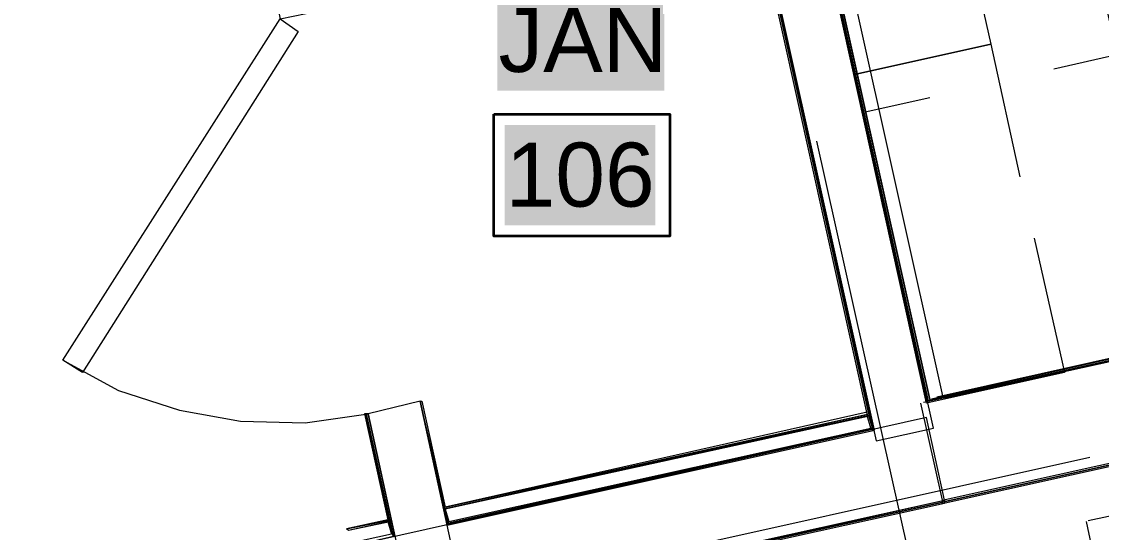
# Model space of a CAD drawing. Header units: millimetres. Extents: x 0.9 to 36.3, y 0.7 to 23.3.
# Drawn here: x 25.939 to 26.941, y 11.62 to 12.094 of the extents above; entities that cross this region are included whole.
import ezdxf

# ---------------------------------------------------------------- set-up
doc = ezdxf.new("R2010")
doc.units = ezdxf.units.MM
doc.layers.add('PDF_Geometry', color=7, linetype='Continuous', true_color=0x777777)
doc.layers.add('PDF_Solid Fills', color=7, linetype='Continuous', true_color=0xffffff)
doc.layers.add('PDF_Text', color=7, linetype='Continuous')
doc.styles.add('PDF Arial', font='arial.ttf')

msp = doc.modelspace()

# ---------------------------------------------------------------- linework, layer by layer
at = {"layer": 'PDF_Geometry', "lineweight": 18}
for points in [[(25.174, 13.4061), (25.1823, 13.3745), (25.469, 13.4378), (25.8606, 13.5244), (26.0589, 12.6378), (26.0173, 12.6295), (26.0289, 12.5812), (26.0689, 12.5895), (26.1789, 12.0962), (26.2273, 12.1062), (26.1173, 12.6012), (26.5139, 12.6895), (26.7322, 11.7045), (26.7856, 11.7162), (26.5606, 12.7245), (26.4023, 13.4345), (26.7639, 13.5145), (26.7489, 13.5844), (26.3873, 13.5028), (26.2039, 14.3344)], [(26.7761, 11.7405), (27.6112, 11.9255)], [(26.7935, 11.6493), (27.6285, 11.8343), (27.6085, 11.9243)], [(26.7939, 11.6495), (26.7739, 11.7395)]]:
    msp.add_lwpolyline(points, dxfattribs=at)
at = {"layer": 'PDF_Geometry', "lineweight": 9}
for points in [[(26.7789, 11.7395), (26.5156, 12.9311), (26.7806, 11.7412)], [(26.5156, 12.9311), (26.7789, 11.7429), (26.7789, 11.7412)], [(26.5389, 12.8378), (26.5173, 12.9311), (26.7822, 11.7429), (26.5673, 12.7045)], [(26.3356, 11.6262), (26.3089, 11.7412), (26.3339, 11.6262), (26.7306, 11.7145), (26.5956, 12.3228), (26.5139, 12.6878)], [(26.5856, 12.6828), (26.7939, 11.7462)], [(26.7822, 11.7429), (26.6406, 12.3762), (26.7039, 12.3895)], [(26.7239, 11.7312), (26.3323, 11.6429), (26.7256, 11.7295), (26.5823, 12.3762), (26.7289, 11.7145)], [(26.7239, 11.7295), (26.5806, 12.3762)], [(26.8106, 12.1978), (26.8389, 12.0728), (26.7122, 12.0445), (26.6839, 12.1695)], [(26.8689, 12.1712), (26.9289, 12.1845), (26.9556, 12.0628), (26.8972, 12.0495)], [(26.7389, 11.9212), (26.7122, 12.0445), (26.8389, 12.0728), (26.8656, 11.9495)], [(26.7822, 12.0228), (26.7222, 12.0095)], [(26.7972, 11.4445), (26.6772, 11.9828)], [(26.7821, 11.7418), (27.587, 11.9201), (26.7804, 11.7418)], [(26.7836, 11.7435), (27.587, 11.9235), (26.7887, 11.7451)], [(26.8789, 11.8928), (26.9072, 11.7679), (26.7789, 11.7395), (26.7522, 11.8645)], [(26.7935, 11.6493), (27.6285, 11.8343), (27.6285, 11.8327), (27.6285, 11.831), (26.7935, 11.646)], [(26.7956, 11.7445), (27.0239, 11.7945)], [(25.9773, 11.7795), (26.0289, 11.7512), (26.0856, 11.7329), (26.1423, 11.7229), (26.2023, 11.7212), (26.2606, 11.7295)], [(26.3089, 11.7412), (26.3089, 11.7412)], [(26.2789, 11.6295), (26.2823, 11.6179), (26.2289, 11.6062), (26.2289, 11.6045), (26.2289, 11.6029), (26.2856, 11.6162), (26.2606, 11.7295), (26.2589, 11.7295), (26.2573, 11.7295), (26.2789, 11.6312), (26.2406, 11.6229), (26.2806, 11.6312), (26.2589, 11.7295), (26.2839, 11.6162), (26.2806, 11.6295), (26.2423, 11.6212)], [(26.7272, 11.7295), (26.3306, 11.6412), (26.7272, 11.7279)], [(27.4074, 11.732), (26.929, 11.6303)], [(26.3339, 11.6279), (26.3323, 11.6412), (26.3356, 11.6295), (26.7272, 11.7162), (26.7239, 11.7279)], [(26.7289, 11.7162), (26.7256, 11.7279), (26.3323, 11.6412)], [(26.3339, 11.6279), (26.7289, 11.7162), (26.3339, 11.6279)], [(26.4439, 11.5812), (26.9306, 11.6895)], [(26.2589, 11.5295), (26.7956, 11.6479), (26.2589, 11.5295), (26.5139, 11.5862), (26.7956, 11.6495), (26.7956, 11.6479), (26.7956, 11.6462), (26.2589, 11.5279), (26.2439, 11.5229), (26.2406, 11.5412), (26.2423, 11.5429)], [(26.7939, 11.6462), (26.7939, 11.6479), (26.7939, 11.6495)], [(26.2823, 11.6295), (26.2423, 11.6212), (26.2406, 11.6229), (26.2823, 11.6312)], [(26.9272, 11.6295), (27.0289, 11.1495)], [(26.2406, 11.6229), (26.2406, 11.6229)]]:
    msp.add_lwpolyline(points, dxfattribs=at)
at = {"layer": 'PDF_Geometry', "lineweight": 13}
msp.add_lwpolyline([(25.9956, 11.7679), (25.9773, 11.7795), (26.1789, 12.0962), (26.1956, 12.0845)], close=True, dxfattribs=at)
at = {"layer": 'PDF_Geometry', "color": 9, "lineweight": 9, "true_color": 0xbababa}
msp.add_lwpolyline([(26.7022, 12.0912), (26.7022, 12.0912)], dxfattribs=at)
at = {"layer": 'PDF_Geometry', "color": 7, "lineweight": 35}
msp.add_lwpolyline([(26.3773, 12.0078), (26.5406, 12.0078), (26.5406, 11.8945), (26.3773, 11.8945)], close=True, dxfattribs=at)
at = {"layer": 'PDF_Geometry', "lineweight": 9}
for points in [[(26.7935, 11.6477), (27.6285, 11.8327)], [(26.3323, 11.6429), (26.3089, 11.7412), (26.3106, 11.7412)]]:
    msp.add_lwpolyline(points, close=True, dxfattribs=at)
at = {"layer": 'PDF_Geometry', "lineweight": 18}
for points in [[(26.3423, 11.5879), (26.3089, 11.7412), (26.2606, 11.7295), (26.2939, 11.5779)], [(26.2456, 11.5279), (26.7956, 11.6495), (26.7789, 11.7262), (26.2289, 11.6029)]]:
    msp.add_lwpolyline(points, close=True, dxfattribs=at)
at = {"layer": 'PDF_Solid Fills', "lineweight": 35, "transparency": 33554559}
for points in [[(26.3806, 12.0295), (26.5356, 12.0295), (26.3806, 12.1228), (26.5356, 12.1228)], [(26.3873, 11.9045), (26.5273, 11.9045), (26.3873, 11.9978), (26.5273, 11.9978)]]:
    msp.add_solid(points, dxfattribs=at)

# ---------------------------------------------------------------- texts
at = {"layer": 'PDF_Text', "char_height": 0.05939, "attachment_point": 4, "style": 'PDF Arial'}
for s, insert in [('JAN', (26.3817, 12.0762)), ('106', (26.3883, 11.9512))]:
    msp.add_mtext(s, dxfattribs=dict(at, insert=insert))

doc.saveas('drawing.dxf')
